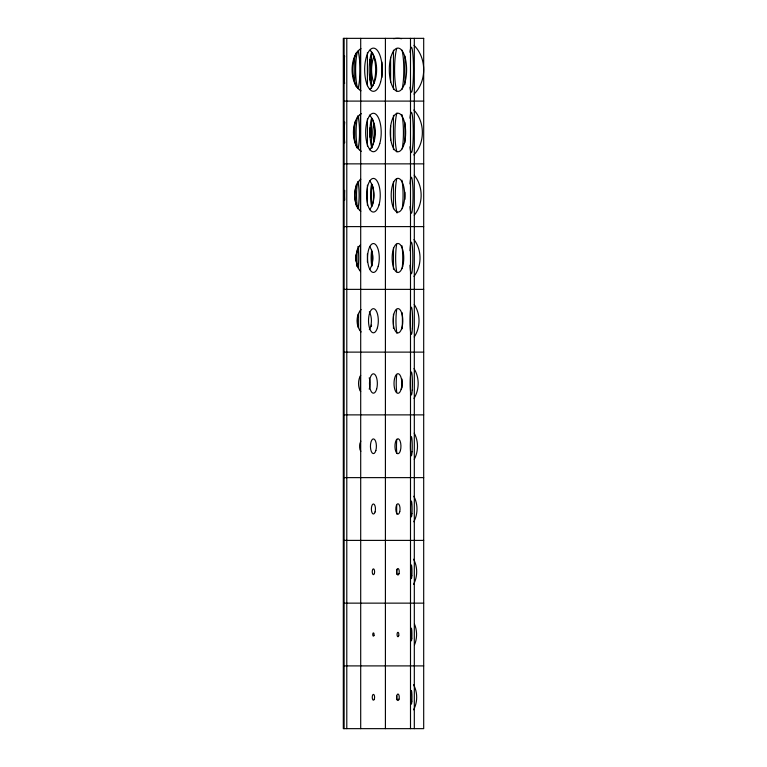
<?xml version="1.0" encoding="UTF-8"?>
<svg xmlns="http://www.w3.org/2000/svg" width="767" height="767" viewBox="0 0 767 767"><rect width="100%" height="100%" fill="white"/><g stroke="black" fill="none" stroke-linecap="round" stroke-linejoin="round"><path stroke-width="1.15" d="M344.115 101.1L346.511 101.1M346.789 101.1L384.986 101.1M385.408 101.1L423.691 101.1M344.115 163.86L346.511 163.86M346.789 163.86L384.986 163.86M385.408 163.86L423.691 163.86M344.115 226.61L346.511 226.61M346.789 226.61L384.986 226.61M385.408 226.61L423.691 226.61M344.115 289.37L346.511 289.37M346.789 289.37L384.986 289.37M385.408 289.37L423.691 289.37M344.115 352.12L346.511 352.12M346.789 352.12L384.986 352.12M385.408 352.12L423.691 352.12M344.115 414.88L346.511 414.88M346.789 414.88L384.986 414.88M385.408 414.88L423.691 414.88M344.115 477.63L346.511 477.63M346.789 477.63L384.986 477.63M385.408 477.63L423.691 477.63M344.115 540.39L346.511 540.39M346.789 540.39L384.986 540.39M385.408 540.39L423.691 540.39M344.115 603.14L346.511 603.14M346.789 603.14L384.986 603.14M385.408 603.14L423.691 603.14M344.115 665.9L346.511 665.9M346.789 665.9L384.986 665.9M385.408 665.9L423.691 665.9M414.314 38.35L414.314 728.65M410.498 38.35L410.498 728.65M404.918 56.106L404.918 84.523M404.918 122.413L404.918 142.547M404.918 192.277L404.918 199.382M393.461 50.191L393.461 89.26M393.461 115.309L393.461 149.651M393.461 181.616L393.461 208.854M393.461 247.923L393.461 269.236M393.461 314.23L393.461 328.439M390.604 57.295L390.604 82.155M390.604 125.97L390.604 140.179M385.408 38.35L385.408 728.65M381.928 62.031L381.928 77.419M371.525 51.37L371.487 88.32M371.525 117.677L371.487 147.283M371.487 183.984L371.525 206.486M371.487 251.48L371.525 264.5M367.412 52.559L367.412 85.712M367.412 118.866L367.412 146.094M367.412 185.173L367.412 205.297M367.412 253.848L367.412 262.132M360.701 38.35L360.701 728.65M360.404 49.002L360.404 90.448M360.404 114.13L360.404 150.831M360.404 179.248L360.404 211.222M360.404 245.555L360.404 271.604M360.404 310.683L360.404 330.807M360.404 375.801L360.404 391.199M360.404 443.297L360.404 450.402M354.728 56.106L354.728 83.344M354.728 123.602L354.728 141.358M346.789 38.35L346.789 728.65M344.115 38.35L344.115 728.65M374.018 56.259A31.38 26.107 90 0 0 371.487 69.73A31.38 26.107 -90 0 0 374.018 83.2M393.644 38.714A31.38 26.107 90 0 1 397.594 38.35A31.38 26.107 -90 0 1 401.544 38.714M414.046 94.092A31.38 26.107 90 0 0 423.691 69.73A31.38 26.107 -90 0 0 414.046 45.368M413.864 110.017A29.788 24.774 -90 0 1 413.864 154.944M373.769 140.677A29.788 24.774 -90 0 1 373.769 124.283M414.247 175.221A28.312 23.547 -90 0 1 414.247 215.249M413.988 239.592A26.96 22.425 -90 0 1 413.988 276.388M414.238 304.509A25.771 21.438 -90 0 1 414.238 336.981M414.007 368.572A24.745 20.584 -90 0 1 414.007 398.428M414.247 433.163A23.921 19.904 -90 0 1 414.247 459.347M413.825 496.249A23.317 19.396 -90 0 1 413.825 521.771M413.566 559.21A22.943 19.089 -90 0 1 413.566 584.32M414.458 624.041A22.818 18.983 -90 0 1 414.458 644.999M413.566 684.72A22.943 19.089 -90 0 1 413.566 709.83M344.632 83.43A29.836 8.13 90 0 1 344.632 56.02M358.17 50.919A29.836 8.13 90 0 1 358.17 88.531M358.275 117.073A28.158 7.67 -90 0 1 358.275 147.887M344.719 142.844A28.158 7.67 -90 0 1 344.719 122.116M358.294 183.025A26.586 7.248 -90 0 1 358.294 207.445M344.728 200.072A26.586 7.248 -90 0 1 344.728 190.398M357.94 246.437A25.148 6.855 -90 0 1 358.227 267.252M358.112 314.182A23.863 6.5 -90 0 1 358.112 327.308M370.125 59.385A28.101 7.517 -90 0 1 370.125 80.065M357.288 87.438A28.101 7.517 -90 0 1 357.288 52.022M370.058 127.696A26.308 7.037 -90 0 1 370.058 137.264M357.24 146.88A26.308 7.037 -90 0 1 357.662 115.903M357.614 208.71A24.621 6.587 -90 0 1 357.614 181.76M357.393 266.475A23.058 6.174 -90 0 1 357.393 249.505M357.432 324.681A21.649 5.791 -90 0 1 357.432 316.809M371.401 86.441A26.509 9.798 -90 0 1 371.401 53.019M371.947 147.993A24.602 9.099 -90 0 1 371.391 119.019M371.525 205.709A22.799 8.427 -90 0 1 371.525 184.77M371.755 265.756A21.102 7.795 -90 0 1 371.755 250.224M402.09 50.181A25.177 4.602 -90 0 1 402.09 89.279M396.673 90.803A25.177 4.602 -90 0 1 396.673 48.647M401.86 114.494A23.163 4.228 -90 0 1 402.186 148.865M396.875 151.876A23.163 4.228 -90 0 1 396.875 113.094M401.937 180.226A21.236 3.873 -90 0 1 402.205 208.624M397.066 213.005A21.236 3.873 -90 0 1 396.75 178.749M401.946 245.766A19.405 3.547 -90 0 1 402.157 268.603M396.683 271.71A19.405 3.547 -90 0 1 396.683 244.27M402.061 312.61A17.708 3.231 -90 0 1 402.061 328.88M396.903 333.262A17.708 3.231 -90 0 1 396.683 309.59M402.033 379.051A16.184 2.953 -90 0 1 402.033 387.949M396.721 392.359A16.184 2.953 -90 0 1 396.721 374.641M396.779 453.096A14.899 2.723 -90 0 1 396.779 439.414M396.827 514.13A13.902 2.541 -90 0 1 396.75 505.185M396.807 574.176A13.269 2.426 -90 0 1 396.807 569.354M396.807 699.686A13.269 2.426 -90 0 1 396.779 696.081M372.331 52.789A23.959 11.352 -90 0 1 372.331 86.671M356.281 86.671A23.959 11.352 -90 0 1 356.281 52.789M372.331 118.722A21.831 10.345 -90 0 1 371.621 147.916M356.991 147.916A21.831 10.345 -90 0 1 355.648 120.534M372.139 184.416A19.769 9.367 -90 0 1 372.139 206.055M356.463 206.055A19.769 9.367 -90 0 1 356.463 184.416M372.139 251.442A17.785 8.427 -90 0 1 371.784 266.159M356.818 266.159A17.785 8.427 -90 0 1 356.473 264.538M356.022 261.231A17.785 8.427 -90 0 1 356.022 254.759M371.554 325.122A15.915 7.536 -90 0 1 371.314 326.608M409.971 52.281A22.464 2.138 -90 0 1 412.886 54.399A22.464 2.138 -90 0 1 412.886 85.06A22.464 2.138 -90 0 1 409.971 87.17M409.962 118.204A20.182 1.927 -90 0 1 412.684 118.204A20.182 1.927 -90 0 1 412.684 146.756A20.182 1.927 -90 0 1 409.962 146.756M409.99 183.936A17.938 1.707 -90 0 1 412.493 182.124A17.938 1.707 -90 0 1 412.493 208.346A17.938 1.707 -90 0 1 409.99 206.544M409.99 250.771A15.723 1.496 -90 0 1 412.272 245.795A15.723 1.496 -90 0 1 412.272 270.185A15.723 1.496 -90 0 1 409.99 265.209M360.989 90.774A21.898 12.262 90 0 1 352.101 69.73A21.898 12.262 90 0 1 360.989 48.676M369.991 50.277A21.898 12.262 90 0 1 376.616 69.73A21.898 12.262 90 0 1 369.991 89.173M369.387 115.117A19.549 10.949 -90 0 1 375.303 132.48A19.549 10.949 -90 0 1 369.387 149.843M361.343 151.272A19.549 10.949 -90 0 1 353.414 132.48A19.549 10.949 -90 0 1 361.343 113.689M369.627 180.83A17.21 9.635 -90 0 1 369.627 209.64M360.806 211.241A17.21 9.635 -90 0 1 354.718 195.24A17.21 9.635 -90 0 1 360.806 179.238M369.617 246.428A14.889 8.341 -90 0 1 369.617 269.553M360.528 271.221A14.889 8.341 -90 0 1 356.022 257.99A14.889 8.341 -90 0 1 360.528 244.759M369.349 311.833A12.598 7.056 -90 0 1 369.349 329.657M361.113 331.938A12.598 7.056 -90 0 1 357.297 320.75A12.598 7.056 -90 0 1 361.113 309.552M369.215 377.834A10.354 5.8 -90 0 1 369.215 389.166M360.701 391.544A10.354 5.8 -90 0 1 360.701 375.456M360.797 451.418A8.197 4.592 -90 0 1 360.797 441.083M423.691 38.35L343.309 38.35L343.309 728.65L423.691 728.65L423.691 38.35M412.378 328.564A13.576 1.294 -90 0 0 411.438 307.231A13.576 1.294 -90 0 0 410.144 326.445A13.576 1.294 -90 0 0 412.378 328.564M412.224 390.135A11.515 1.103 -90 0 0 411.419 372.024A11.515 1.103 -90 0 0 410.326 388.342A11.515 1.103 -90 0 0 412.224 390.135M412.071 451.792A9.626 0.92 -90 0 0 411.4 436.672A9.626 0.92 -90 0 0 410.489 450.296A9.626 0.92 -90 0 0 412.071 451.792M411.946 513.612A7.996 0.767 -90 0 0 411.39 501.043A7.996 0.767 -90 0 0 410.633 512.366A7.996 0.767 -90 0 0 411.946 513.612M411.86 575.701A6.845 0.652 -90 0 0 411.38 564.953A6.845 0.652 -90 0 0 410.728 574.636A6.845 0.652 -90 0 0 411.86 575.701M411.821 638.211A6.414 0.614 -90 0 0 411.38 628.135A6.414 0.614 -90 0 0 410.767 637.214A6.414 0.614 -90 0 0 411.821 638.211M411.86 701.211A6.845 0.652 -90 0 0 411.38 690.463A6.845 0.652 -90 0 0 410.728 700.146A6.845 0.652 -90 0 0 411.86 701.211M380.576 82.165A21.591 8.753 -90 0 0 374.21 48.216A21.591 8.753 -90 0 0 365.476 78.8A21.591 8.753 -90 0 0 380.576 82.165M379.79 143.544A19.213 7.785 -90 0 0 374.123 113.353A19.213 7.785 -90 0 0 366.348 140.553A19.213 7.785 -90 0 0 379.79 143.544M379.003 204.923A16.826 6.826 -90 0 0 374.037 178.481A16.826 6.826 -90 0 0 367.23 202.306A16.826 6.826 -90 0 0 379.003 204.923M378.208 266.312A14.448 5.858 -90 0 0 373.951 243.599A14.448 5.858 -90 0 0 368.102 264.059A14.448 5.858 -90 0 0 378.208 266.312M377.422 327.701A12.071 4.899 -90 0 0 373.865 308.717A12.071 4.899 -90 0 0 368.975 325.822A12.071 4.899 -90 0 0 377.422 327.701M376.635 389.09A9.712 3.94 -90 0 0 373.778 373.836A9.712 3.94 -90 0 0 369.847 387.575A9.712 3.94 -90 0 0 376.635 389.09M375.859 450.488A7.363 2.982 -90 0 0 373.692 438.925A7.363 2.982 -90 0 0 370.71 449.347A7.363 2.982 -90 0 0 375.859 450.488M375.092 511.915A5.053 2.052 -90 0 0 373.606 503.977A5.053 2.052 -90 0 0 371.564 511.129A5.053 2.052 -90 0 0 375.092 511.915M374.382 573.428A2.895 1.17 -90 0 0 373.529 568.884A2.895 1.17 -90 0 0 372.359 572.978A2.895 1.17 -90 0 0 374.382 573.428M373.96 635.45A1.62 0.662 -90 0 0 373.481 632.9A1.62 0.662 -90 0 0 372.82 635.201A1.62 0.662 -90 0 0 373.96 635.45M374.382 698.938A2.895 1.17 -90 0 0 373.529 694.394A2.895 1.17 -90 0 0 372.359 698.488A2.895 1.17 -90 0 0 374.382 698.938M405.024 82.194A21.649 8.648 -90 0 0 398.735 48.168A21.649 8.648 -90 0 0 390.096 78.819A21.649 8.648 -90 0 0 405.024 82.194M404.247 143.573A19.271 7.699 -90 0 0 398.648 113.295A19.271 7.699 -90 0 0 390.959 140.582A19.271 7.699 -90 0 0 404.247 143.573M403.471 204.962A16.893 6.75 -90 0 0 398.562 178.414A16.893 6.75 -90 0 0 391.822 202.335A16.893 6.75 -90 0 0 403.471 204.962M402.694 266.35A14.525 5.81 -90 0 0 398.476 243.532A14.525 5.81 -90 0 0 392.685 264.097A14.525 5.81 -90 0 0 402.694 266.35M401.927 327.749A12.167 4.861 -90 0 0 398.389 308.631A12.167 4.861 -90 0 0 393.538 325.86A12.167 4.861 -90 0 0 401.927 327.749M401.16 389.157A9.818 3.921 -90 0 0 398.303 373.721A9.818 3.921 -90 0 0 394.391 387.623A9.818 3.921 -90 0 0 401.16 389.157M400.403 450.574A7.507 3.001 -90 0 0 398.226 438.782A7.507 3.001 -90 0 0 395.226 449.404A7.507 3.001 -90 0 0 400.403 450.574M399.77 511.637A5.264 2.1 -90 0 0 397.948 503.746A5.264 2.1 -90 0 0 396.127 511.637A5.264 2.1 -90 0 0 399.77 511.637M399.013 573.63A3.241 1.294 -90 0 0 398.073 568.529A3.241 1.294 -90 0 0 396.779 573.131A3.241 1.294 -90 0 0 399.013 573.63M398.715 635.613A2.186 0.872 -90 0 0 397.948 632.324A2.186 0.872 -90 0 0 397.191 635.613A2.186 0.872 -90 0 0 398.715 635.613M399.013 699.14A3.241 1.294 -90 0 0 398.073 694.039A3.241 1.294 -90 0 0 396.779 698.632A3.241 1.294 -90 0 0 399.013 699.14"/></g></svg>
